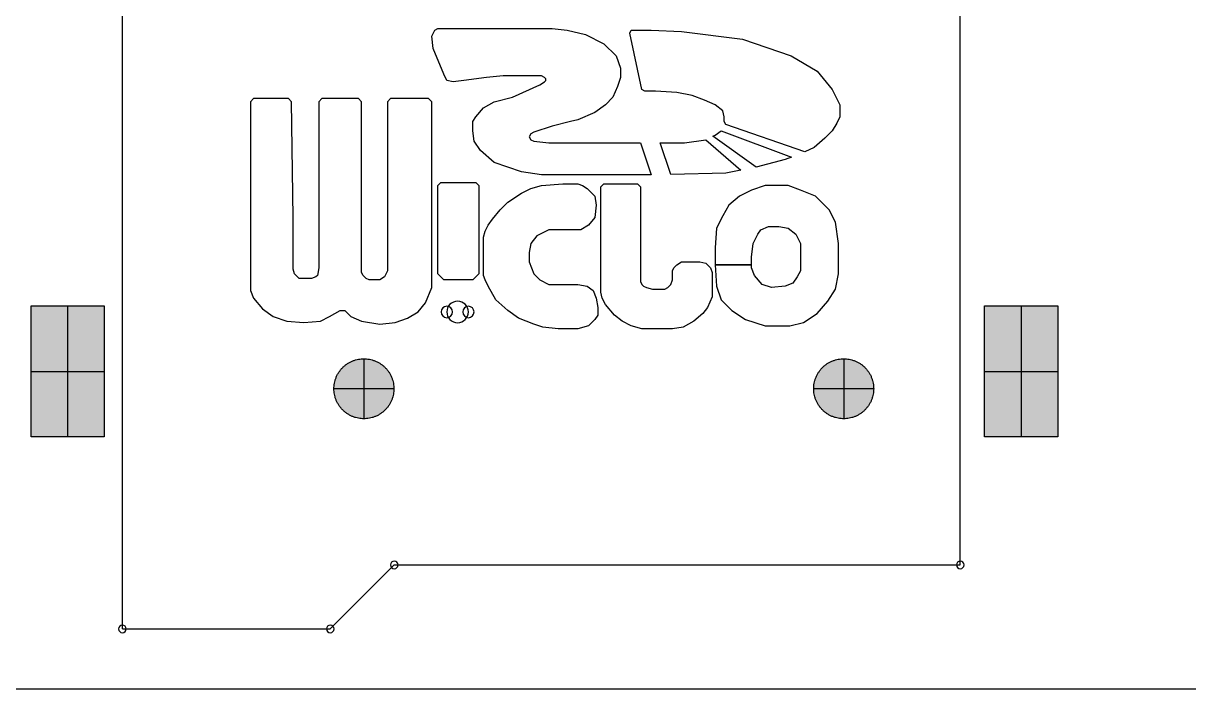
# Model space of a CAD drawing. Header units: millimetres. Extents: x -0.1 to 90.1, y -0.1 to 60.1.
# Drawn here: x 29.62 to 49.05, y 0 to 11.09 of the extents above; entities that cross this region are included whole.
import ezdxf

# ---------------------------------------------------------------- set-up
doc = ezdxf.new("R2010")
doc.units = ezdxf.units.MM
doc.layers.get('0').update_dxf_attribs({"color": 18, "true_color": 0x000000})
for name, color, linetype, true_color in [('Bottom Overlay', 54, 'Continuous', 0x999900), ('Bottom Paste', 16, 'Continuous', 0x7f0000), ('Mechanical 1', 6, 'Continuous', 0xff00ff), ('Pad Holes', 156, 'Continuous', 0x003f7f)]:
    doc.layers.add(name, color=color, linetype=linetype, true_color=true_color)

# ---------------------------------------------------------------- blocks, each defined once
blk = doc.blocks.new('SD_CARD_TF_B_411')
at = {"layer": 'Bottom Paste', "true_color": 0x7f0000}
for points in [[(-5.131, -11.303), (-6.35, -11.303), (-6.35, -9.119), (-5.131, -9.119)], [(10.77, -11.303), (9.55, -11.303), (9.55, -9.119), (10.77, -9.119)]]:
    blk.add_hatch(color=16, dxfattribs=at).paths.add_polyline_path(points, flags=0)
at = {"layer": 'Pad Holes', "true_color": 0x000000}
for points in [[(-0.3, -10.5), (-0.3, -10.483), (-0.301, -10.465), (-0.303, -10.448), (-0.305, -10.431), (-0.308, -10.414), (-0.311, -10.397), (-0.315, -10.38), (-0.319, -10.363), (-0.324, -10.346), (-0.33, -10.33), (-0.336, -10.314), (-0.343, -10.298), (-0.35, -10.282), (-0.358, -10.266), (-0.366, -10.251), (-0.375, -10.236), (-0.385, -10.222), (-0.394, -10.208), (-0.405, -10.194), (-0.416, -10.18), (-0.427, -10.167), (-0.439, -10.154), (-0.451, -10.142), (-0.464, -10.13), (-0.477, -10.119), (-0.49, -10.108), (-0.504, -10.097), (-0.518, -10.087), (-0.533, -10.077), (-0.547, -10.068), (-0.563, -10.06), (-0.578, -10.052), (-0.594, -10.045), (-0.61, -10.038), (-0.626, -10.031), (-0.642, -10.026), (-0.659, -10.02), (-0.675, -10.016), (-0.692, -10.012), (-0.709, -10.008), (-0.726, -10.005), (-0.744, -10.003), (-0.761, -10.002), (-0.778, -10), (-0.796, -10), (-0.813, -10), (-0.83, -10.001), (-0.848, -10.002), (-0.865, -10.004), (-0.882, -10.007), (-0.899, -10.01), (-0.916, -10.014), (-0.933, -10.018), (-0.95, -10.023), (-0.966, -10.028), (-0.982, -10.034), (-0.998, -10.041), (-1.014, -10.048), (-1.03, -10.056), (-1.045, -10.064), (-1.06, -10.073), (-1.075, -10.082), (-1.089, -10.092), (-1.103, -10.102), (-1.117, -10.113), (-1.13, -10.124), (-1.143, -10.136), (-1.155, -10.148), (-1.167, -10.161), (-1.179, -10.173), (-1.19, -10.187), (-1.2, -10.201), (-1.211, -10.215), (-1.22, -10.229), (-1.229, -10.244), (-1.238, -10.259), (-1.246, -10.274), (-1.254, -10.29), (-1.261, -10.306), (-1.267, -10.322), (-1.273, -10.338), (-1.278, -10.355), (-1.283, -10.371), (-1.287, -10.388), (-1.291, -10.405), (-1.294, -10.422), (-1.296, -10.439), (-1.298, -10.457), (-1.299, -10.474), (-1.3, -10.491), (-1.3, -10.509), (-1.299, -10.526), (-1.298, -10.543), (-1.296, -10.561), (-1.294, -10.578), (-1.291, -10.595), (-1.287, -10.612), (-1.283, -10.629), (-1.278, -10.645), (-1.273, -10.662), (-1.267, -10.678), (-1.261, -10.694), (-1.254, -10.71), (-1.246, -10.726), (-1.238, -10.741), (-1.229, -10.756), (-1.22, -10.771), (-1.211, -10.785), (-1.2, -10.799), (-1.19, -10.813), (-1.179, -10.827), (-1.167, -10.839), (-1.155, -10.852), (-1.143, -10.864), (-1.13, -10.876), (-1.117, -10.887), (-1.103, -10.898), (-1.089, -10.908), (-1.075, -10.918), (-1.06, -10.927), (-1.045, -10.936), (-1.03, -10.944), (-1.014, -10.952), (-0.998, -10.959), (-0.982, -10.966), (-0.966, -10.972), (-0.95, -10.977), (-0.933, -10.982), (-0.916, -10.986), (-0.899, -10.99), (-0.882, -10.993), (-0.865, -10.996), (-0.848, -10.998), (-0.83, -10.999), (-0.813, -11), (-0.796, -11), (-0.778, -11), (-0.761, -10.998), (-0.744, -10.997), (-0.726, -10.995), (-0.709, -10.992), (-0.692, -10.988), (-0.675, -10.984), (-0.659, -10.98), (-0.642, -10.974), (-0.626, -10.969), (-0.61, -10.962), (-0.594, -10.955), (-0.578, -10.948), (-0.563, -10.94), (-0.547, -10.932), (-0.533, -10.923), (-0.518, -10.913), (-0.504, -10.903), (-0.49, -10.892), (-0.477, -10.881), (-0.464, -10.87), (-0.451, -10.858), (-0.439, -10.846), (-0.427, -10.833), (-0.416, -10.82), (-0.405, -10.806), (-0.394, -10.792), (-0.385, -10.778), (-0.375, -10.764), (-0.366, -10.749), (-0.358, -10.734), (-0.35, -10.718), (-0.343, -10.702), (-0.336, -10.686), (-0.33, -10.67), (-0.324, -10.654), (-0.319, -10.637), (-0.315, -10.62), (-0.311, -10.603), (-0.308, -10.586), (-0.305, -10.569), (-0.303, -10.552), (-0.301, -10.535), (-0.3, -10.517)], [(7.7, -10.5), (7.7, -10.483), (7.699, -10.465), (7.697, -10.448), (7.695, -10.431), (7.693, -10.414), (7.689, -10.397), (7.685, -10.38), (7.681, -10.363), (7.676, -10.346), (7.67, -10.33), (7.664, -10.314), (7.657, -10.298), (7.65, -10.282), (7.642, -10.266), (7.634, -10.251), (7.625, -10.236), (7.615, -10.222), (7.606, -10.208), (7.595, -10.194), (7.584, -10.18), (7.573, -10.167), (7.561, -10.154), (7.549, -10.142), (7.536, -10.13), (7.523, -10.119), (7.51, -10.108), (7.496, -10.097), (7.482, -10.087), (7.467, -10.077), (7.453, -10.068), (7.437, -10.06), (7.422, -10.052), (7.406, -10.045), (7.39, -10.038), (7.374, -10.031), (7.358, -10.026), (7.341, -10.02), (7.325, -10.016), (7.308, -10.012), (7.291, -10.008), (7.274, -10.005), (7.256, -10.003), (7.239, -10.002), (7.222, -10), (7.204, -10), (7.187, -10), (7.17, -10.001), (7.152, -10.002), (7.135, -10.004), (7.118, -10.007), (7.101, -10.01), (7.084, -10.014), (7.067, -10.018), (7.05, -10.023), (7.034, -10.028), (7.018, -10.034), (7.002, -10.041), (6.986, -10.048), (6.97, -10.056), (6.955, -10.064), (6.94, -10.073), (6.925, -10.082), (6.911, -10.092), (6.897, -10.102), (6.883, -10.113), (6.87, -10.124), (6.857, -10.136), (6.845, -10.148), (6.833, -10.161), (6.821, -10.173), (6.81, -10.187), (6.8, -10.201), (6.789, -10.215), (6.78, -10.229), (6.771, -10.244), (6.762, -10.259), (6.754, -10.274), (6.746, -10.29), (6.739, -10.306), (6.733, -10.322), (6.727, -10.338), (6.722, -10.355), (6.717, -10.371), (6.713, -10.388), (6.709, -10.405), (6.706, -10.422), (6.704, -10.439), (6.702, -10.457), (6.701, -10.474), (6.7, -10.491), (6.7, -10.509), (6.701, -10.526), (6.702, -10.543), (6.704, -10.561), (6.706, -10.578), (6.709, -10.595), (6.713, -10.612), (6.717, -10.629), (6.722, -10.645), (6.727, -10.662), (6.733, -10.678), (6.739, -10.694), (6.746, -10.71), (6.754, -10.726), (6.762, -10.741), (6.771, -10.756), (6.78, -10.771), (6.789, -10.785), (6.8, -10.799), (6.81, -10.813), (6.821, -10.827), (6.833, -10.839), (6.845, -10.852), (6.857, -10.864), (6.87, -10.876), (6.883, -10.887), (6.897, -10.898), (6.911, -10.908), (6.925, -10.918), (6.94, -10.927), (6.955, -10.936), (6.97, -10.944), (6.986, -10.952), (7.002, -10.959), (7.018, -10.966), (7.034, -10.972), (7.05, -10.977), (7.067, -10.982), (7.084, -10.986), (7.101, -10.99), (7.118, -10.993), (7.135, -10.996), (7.152, -10.998), (7.17, -10.999), (7.187, -11), (7.204, -11), (7.222, -11), (7.239, -10.998), (7.256, -10.997), (7.274, -10.995), (7.291, -10.992), (7.308, -10.988), (7.325, -10.984), (7.341, -10.98), (7.358, -10.974), (7.374, -10.969), (7.39, -10.962), (7.406, -10.955), (7.422, -10.948), (7.437, -10.94), (7.453, -10.932), (7.467, -10.923), (7.482, -10.913), (7.496, -10.903), (7.51, -10.892), (7.523, -10.881), (7.536, -10.87), (7.549, -10.858), (7.561, -10.846), (7.573, -10.833), (7.584, -10.82), (7.595, -10.806), (7.606, -10.792), (7.615, -10.778), (7.625, -10.764), (7.634, -10.749), (7.642, -10.734), (7.65, -10.718), (7.657, -10.702), (7.664, -10.686), (7.67, -10.67), (7.676, -10.654), (7.681, -10.637), (7.685, -10.62), (7.689, -10.603), (7.693, -10.586), (7.695, -10.569), (7.697, -10.552), (7.699, -10.535), (7.7, -10.517)]]:
    blk.add_hatch(color=18, dxfattribs=at).paths.add_polyline_path(points, flags=0)
at = {"layer": 'Bottom Overlay'}
for p, q in [((0.33, -4.623), (0.381, -4.521)), ((0.356, -4.826), (0.33, -4.623)), ((0.381, -4.521), (0.432, -4.496)), ((0.432, -4.496), (2.337, -4.496)), ((2.337, -4.496), (2.591, -4.521)), ((2.591, -4.521), (2.896, -4.597)), ((2.896, -4.597), (3.2, -4.75)), ((3.632, -4.572), (3.658, -4.521)), ((3.835, -5.512), (3.632, -4.572)), ((3.658, -4.521), (3.988, -4.521)), ((3.988, -4.521), (4.496, -4.547)), ((4.496, -4.547), (5.512, -4.674)), ((0.533, -5.258), (0.356, -4.826)), ((3.2, -4.75), (3.404, -4.953)), ((5.512, -4.674), (6.325, -4.953)), ((3.404, -4.953), (3.48, -5.156)), ((6.325, -4.953), (6.756, -5.207)), ((3.48, -5.156), (3.48, -5.309)), ((6.756, -5.207), (7.01, -5.512)), ((0.584, -5.359), (0.533, -5.258)), ((0.686, -5.385), (0.584, -5.359)), ((0.864, -5.359), (0.686, -5.385)), ((1.245, -5.309), (0.864, -5.359)), ((1.524, -5.283), (1.245, -5.309)), ((2.159, -5.283), (1.524, -5.283)), ((1.676, -5.639), (2.134, -5.436)), ((2.134, -5.436), (2.21, -5.385)), ((2.21, -5.309), (2.159, -5.283)), ((2.235, -5.334), (2.21, -5.309)), ((2.21, -5.385), (2.235, -5.359)), ((2.235, -5.359), (2.235, -5.334)), ((3.48, -5.309), (3.429, -5.461)), ((3.429, -5.461), (3.353, -5.639)), ((3.886, -5.537), (3.835, -5.512)), ((4.064, -5.537), (3.886, -5.537)), ((4.42, -5.563), (4.064, -5.537)), ((4.674, -5.613), (4.42, -5.563)), ((4.877, -5.69), (4.674, -5.613)), ((7.01, -5.512), (7.137, -5.766)), ((-2.642, -5.664), (-2.692, -5.715)), ((-2.692, -5.715), (-2.692, -8.865)), ((-2.057, -5.664), (-2.642, -5.664)), ((-2.006, -5.716), (-2.057, -5.664)), ((-1.981, -7.645), (-2.006, -5.716)), ((-1.499, -5.664), (-1.549, -5.715)), ((-1.549, -5.715), (-1.549, -8.484)), ((-0.889, -5.664), (-1.499, -5.664)), ((-0.838, -5.715), (-0.889, -5.664)), ((-0.838, -8.56), (-0.838, -5.715)), ((-0.356, -5.664), (-0.406, -5.715)), ((-0.406, -5.715), (-0.406, -8.534)), ((0.279, -5.664), (-0.356, -5.664)), ((0.33, -5.715), (0.279, -5.664)), ((0.33, -8.814), (0.33, -5.715)), ((1.067, -5.969), (1.194, -5.817)), ((1.194, -5.817), (1.372, -5.715)), ((1.372, -5.715), (1.676, -5.639)), ((3.226, -5.766), (3.048, -5.893)), ((3.353, -5.639), (3.226, -5.766)), ((5.055, -5.766), (4.877, -5.69)), ((5.182, -5.867), (5.055, -5.766)), ((7.137, -5.766), (7.137, -5.969)), ((1.016, -6.045), (1.067, -5.969)), ((2.769, -6.02), (2.642, -6.045)), ((3.048, -5.893), (2.769, -6.02)), ((5.207, -5.969), (5.182, -5.867)), ((5.207, -6.045), (5.207, -5.969)), ((7.137, -5.969), (7.087, -6.071)), ((1.016, -6.198), (1.016, -6.045)), ((1.041, -6.375), (1.016, -6.198)), ((2.337, -6.121), (2.032, -6.223)), ((2.642, -6.045), (2.337, -6.121)), ((5.055, -6.274), (5.156, -6.198)), ((5.156, -6.198), (6.328, -6.64)), ((5.232, -6.096), (5.207, -6.045)), ((6.553, -6.553), (5.232, -6.096)), ((7.01, -6.198), (6.883, -6.325)), ((7.087, -6.071), (7.01, -6.198)), ((1.143, -6.528), (1.041, -6.375)), ((1.981, -6.248), (1.956, -6.299)), ((1.956, -6.299), (1.981, -6.35)), ((2.032, -6.223), (1.981, -6.248)), ((1.981, -6.35), (2.032, -6.375)), ((2.032, -6.375), (2.286, -6.401)), ((2.286, -6.401), (3.811, -6.401)), ((3.811, -6.401), (3.988, -6.934)), ((4.141, -6.401), (4.547, -6.401)), ((4.316, -6.927), (4.141, -6.401)), ((4.547, -6.401), (4.902, -6.35)), ((4.902, -6.35), (5.486, -6.858)), ((5.019, -6.292), (5.055, -6.274)), ((5.74, -6.807), (5.019, -6.292)), ((6.883, -6.325), (6.706, -6.477)), ((1.372, -6.731), (1.143, -6.528)), ((6.706, -6.477), (6.553, -6.553)), ((1.829, -6.883), (1.372, -6.731)), ((6.223, -6.68), (5.74, -6.807)), ((6.328, -6.64), (6.223, -6.68)), ((2.159, -6.934), (1.829, -6.883)), ((3.988, -6.934), (2.159, -6.934)), ((5.232, -6.909), (4.316, -6.927)), ((5.486, -6.858), (5.232, -6.909)), ((0.432, -7.112), (0.483, -7.061)), ((0.432, -8.585), (0.432, -7.112)), ((0.483, -7.061), (1.067, -7.061)), ((1.067, -7.061), (1.118, -7.112)), ((1.118, -7.112), (1.118, -8.585)), ((1.829, -7.239), (1.981, -7.163)), ((1.981, -7.163), (2.159, -7.112)), ((2.159, -7.112), (2.515, -7.087)), ((2.515, -7.087), (2.769, -7.087)), ((2.769, -7.087), (2.845, -7.112)), ((2.845, -7.112), (2.921, -7.163)), ((2.921, -7.163), (3.048, -7.29)), ((3.15, -7.137), (3.2, -7.087)), ((3.15, -8.89), (3.15, -7.137)), ((3.2, -7.087), (3.759, -7.087)), ((3.759, -7.087), (3.81, -7.137)), ((3.81, -7.137), (3.81, -8.712)), ((5.664, -7.188), (5.461, -7.29)), ((5.893, -7.112), (5.664, -7.188)), ((6.274, -7.112), (5.893, -7.112)), ((6.477, -7.188), (6.274, -7.112)), ((6.731, -7.29), (6.477, -7.188)), ((1.6, -7.391), (1.829, -7.239)), ((3.048, -7.29), (3.073, -7.442)), ((5.461, -7.29), (5.283, -7.442)), ((6.96, -7.518), (6.731, -7.29)), ((1.346, -7.671), (1.473, -7.518)), ((1.473, -7.518), (1.6, -7.391)), ((3.073, -7.442), (3.048, -7.645)), ((5.283, -7.442), (5.182, -7.62)), ((7.061, -7.722), (6.96, -7.518)), ((-1.981, -8.509), (-1.981, -7.645)), ((1.219, -7.874), (1.27, -7.772)), ((1.27, -7.772), (1.346, -7.671)), ((2.946, -7.772), (2.819, -7.849)), ((3.048, -7.645), (2.946, -7.772)), ((5.182, -7.62), (5.08, -7.823)), ((7.112, -8.077), (7.061, -7.722)), ((1.194, -7.976), (1.219, -7.874)), ((2.083, -7.95), (1.981, -8.077)), ((2.286, -7.849), (2.083, -7.95)), ((2.819, -7.849), (2.286, -7.849)), ((5.08, -7.823), (5.055, -8.153)), ((5.69, -8.077), (5.766, -7.925)), ((5.766, -7.925), (5.817, -7.849)), ((5.817, -7.849), (5.944, -7.798)), ((5.944, -7.798), (6.121, -7.798)), ((6.121, -7.798), (6.274, -7.823)), ((6.274, -7.823), (6.401, -7.925)), ((6.401, -7.925), (6.477, -8.077)), ((1.194, -8.611), (1.194, -7.976)), ((1.981, -8.077), (1.956, -8.23)), ((5.055, -8.153), (5.055, -8.433)), ((5.664, -8.306), (5.69, -8.077)), ((6.477, -8.077), (6.477, -8.534)), ((7.112, -8.585), (7.112, -8.077)), ((1.956, -8.23), (1.956, -8.382)), ((5.664, -8.433), (5.664, -8.306)), ((-1.956, -8.585), (-1.981, -8.509)), ((-1.549, -8.484), (-1.575, -8.611)), ((-0.406, -8.534), (-0.457, -8.636)), ((1.956, -8.382), (2.032, -8.585)), ((4.343, -8.534), (4.369, -8.484)), ((4.343, -8.687), (4.343, -8.534)), ((4.369, -8.484), (4.42, -8.433)), ((4.42, -8.433), (4.496, -8.382)), ((4.496, -8.382), (4.801, -8.382)), ((4.801, -8.382), (4.902, -8.407)), ((4.902, -8.407), (4.978, -8.484)), ((4.978, -8.484), (5.004, -8.56)), ((5.664, -8.433), (5.055, -8.433)), ((5.055, -8.433), (5.08, -8.788)), ((5.055, -8.433), (5.664, -8.433)), ((5.664, -8.484), (5.664, -8.433)), ((5.715, -8.611), (5.664, -8.484)), ((6.477, -8.534), (6.426, -8.636)), ((-1.88, -8.661), (-1.956, -8.585)), ((-1.676, -8.661), (-1.88, -8.661)), ((-1.6, -8.636), (-1.676, -8.661)), ((-1.575, -8.611), (-1.6, -8.636)), ((-0.813, -8.611), (-0.838, -8.56)), ((-0.762, -8.661), (-0.813, -8.611)), ((-0.711, -8.687), (-0.762, -8.661)), ((-0.533, -8.687), (-0.711, -8.687)), ((-0.457, -8.636), (-0.533, -8.687)), ((0.533, -8.687), (0.432, -8.585)), ((1.016, -8.687), (0.533, -8.687)), ((1.118, -8.585), (1.016, -8.687)), ((1.219, -8.687), (1.194, -8.611)), ((1.27, -8.788), (1.219, -8.687)), ((2.032, -8.585), (2.134, -8.687)), ((2.134, -8.687), (2.286, -8.763)), ((3.81, -8.712), (3.835, -8.763)), ((4.318, -8.763), (4.343, -8.687)), ((5.004, -8.56), (5.004, -8.966)), ((5.842, -8.763), (5.715, -8.611)), ((6.35, -8.738), (6.223, -8.788)), ((6.426, -8.636), (6.35, -8.738)), ((7.061, -8.839), (7.112, -8.585)), ((-2.692, -8.865), (-2.642, -8.992)), ((0.229, -9.068), (0.33, -8.814)), ((1.397, -9.017), (1.27, -8.788)), ((2.286, -8.763), (2.769, -8.763)), ((2.769, -8.763), (2.921, -8.788)), ((2.921, -8.788), (3.023, -8.865)), ((3.023, -8.865), (3.073, -8.992)), ((3.175, -8.992), (3.15, -8.89)), ((3.835, -8.763), (3.861, -8.788)), ((3.861, -8.788), (3.912, -8.814)), ((3.912, -8.814), (4.013, -8.839)), ((4.013, -8.839), (4.216, -8.839)), ((4.216, -8.839), (4.267, -8.814)), ((4.267, -8.814), (4.318, -8.763)), ((5.08, -8.788), (5.156, -9.017)), ((5.994, -8.814), (5.842, -8.763)), ((6.223, -8.788), (5.994, -8.814)), ((6.934, -9.042), (7.061, -8.839)), ((-2.642, -8.992), (-2.489, -9.169)), ((0.102, -9.22), (0.229, -9.068)), ((1.6, -9.195), (1.397, -9.017)), ((3.073, -8.992), (3.099, -9.144)), ((3.226, -9.093), (3.175, -8.992)), ((3.378, -9.271), (3.226, -9.093)), ((5.004, -8.966), (4.928, -9.144)), ((5.156, -9.017), (5.334, -9.195)), ((6.756, -9.246), (6.934, -9.042)), ((-2.489, -9.169), (-2.311, -9.296)), ((-2.311, -9.296), (-2.083, -9.373)), ((-1.524, -9.373), (-1.372, -9.296)), ((-1.372, -9.296), (-1.194, -9.195)), ((-1.194, -9.195), (-1.118, -9.195)), ((-1.118, -9.195), (-1.016, -9.296)), ((-1.016, -9.296), (-0.838, -9.373)), ((-0.279, -9.398), (-0.076, -9.322)), ((-0.076, -9.322), (0.102, -9.22)), ((1.778, -9.322), (1.6, -9.195)), ((2.032, -9.423), (1.778, -9.322)), ((3.099, -9.271), (3.048, -9.347)), ((3.099, -9.144), (3.099, -9.271)), ((3.505, -9.373), (3.378, -9.271)), ((4.851, -9.246), (4.699, -9.373)), ((4.928, -9.144), (4.851, -9.246)), ((5.334, -9.195), (5.563, -9.347)), ((6.528, -9.398), (6.756, -9.246)), ((-2.083, -9.373), (-1.803, -9.398)), ((-1.803, -9.398), (-1.524, -9.373)), ((-0.838, -9.373), (-0.533, -9.423)), ((-0.533, -9.423), (-0.279, -9.398)), ((2.184, -9.474), (2.032, -9.423)), ((2.438, -9.5), (2.184, -9.474)), ((2.769, -9.5), (2.438, -9.5)), ((2.946, -9.449), (2.769, -9.5)), ((3.048, -9.347), (2.946, -9.449)), ((3.658, -9.449), (3.505, -9.373)), ((3.835, -9.5), (3.658, -9.449)), ((4.343, -9.5), (3.835, -9.5)), ((4.521, -9.474), (4.343, -9.5)), ((4.699, -9.373), (4.521, -9.474)), ((5.563, -9.347), (5.893, -9.449)), ((5.893, -9.449), (6.299, -9.449)), ((6.299, -9.449), (6.528, -9.398))]:
    blk.add_line(p, q, dxfattribs=at)
for points in [[(9.144, -13.437), (9.144, -1.143)], [(-4.826, -14.503), (-4.826, -1.651)], [(-1.361, -14.503), (-0.295, -13.437)], [(-0.295, -13.437), (9.144, -13.437)], [(-4.826, -14.503), (-1.361, -14.503)]]:
    blk.add_lwpolyline(points, dxfattribs=at)
for centre, radius, start, end in [((0.582, -9.22), 0.0953, 0, 180), ((0.762, -9.22), 0.18, 0, 180), ((0.942, -9.22), 0.0953, 0, 180), ((0.582, -9.22), 0.0953, 180, 0), ((0.762, -9.22), 0.18, 180, 0), ((0.942, -9.22), 0.0953, 180, 0), ((-0.295, -13.437), 0.0635, 0, 180), ((-0.295, -13.437), 0.0635, 0, 180), ((9.144, -13.437), 0.0635, 0, 180), ((9.144, -13.437), 0.0635, 0, 180), ((-0.295, -13.437), 0.0635, 180, 0), ((-0.295, -13.437), 0.0635, 180, 0), ((9.144, -13.437), 0.0635, 180, 0), ((9.144, -13.437), 0.0635, 180, 0), ((-4.826, -14.503), 0.0635, 0, 180), ((-4.826, -14.503), 0.0635, 0, 180), ((-4.826, -14.503), 0.0635, 180, 0), ((-4.826, -14.503), 0.0635, 180, 0), ((-1.361, -14.503), 0.0635, 0, 180), ((-1.361, -14.503), 0.0635, 0, 180), ((-1.361, -14.503), 0.0635, 180, 0), ((-1.361, -14.503), 0.0635, 180, 0)]:
    blk.add_arc(centre, radius, start, end, dxfattribs=at)
at = {"layer": 'Bottom Paste', "color": 16, "true_color": 0x7f0000}
for p, q in [((-5.74, -9.119), (-5.74, -11.303)), ((10.16, -9.119), (10.16, -11.303)), ((-6.35, -10.211), (-5.131, -10.211)), ((9.55, -10.211), (10.77, -10.211))]:
    blk.add_line(p, q, dxfattribs=at)
for points in [[(-6.35, -11.303), (-6.35, -10.211), (-6.35, -9.119)], [(-6.35, -9.119), (-5.74, -9.119), (-5.131, -9.119)], [(-5.131, -9.119), (-5.131, -10.211), (-5.131, -11.303)], [(9.55, -11.303), (9.55, -10.211), (9.55, -9.119)], [(9.55, -9.119), (10.16, -9.119), (10.77, -9.119)], [(10.77, -9.119), (10.77, -10.211), (10.77, -11.303)], [(-5.131, -11.303), (-5.74, -11.303), (-6.35, -11.303)], [(10.77, -11.303), (10.16, -11.303), (9.55, -11.303)]]:
    blk.add_open_spline(points, degree=2, dxfattribs=at)
at = {"layer": 'Pad Holes', "color": 18, "true_color": 0x000000}
for p, q in [((-0.8, -10), (-0.8, -11)), ((7.2, -10), (7.2, -11)), ((-0.3, -10.5), (-1.3, -10.5)), ((7.7, -10.5), (6.7, -10.5))]:
    blk.add_line(p, q, dxfattribs=at)
for points in [[(-0.3, -10.5), (-0.3, -10), (-0.8, -10), (-1.3, -10), (-1.3, -10.5), (-1.3, -11), (-0.8, -11), (-0.3, -11), (-0.3, -10.5)], [(7.7, -10.5), (7.7, -10), (7.2, -10), (6.7, -10), (6.7, -10.5), (6.7, -11), (7.2, -11), (7.7, -11), (7.7, -10.5)]]:
    blk.add_rational_spline(points, [1, 0.707106781187, 1, 0.707106781187, 1, 0.707106781187, 1, 0.707106781187, 1], degree=2, knots=[0, 0, 0, 0.785397, 0.785397, 1.570793, 1.570793, 2.35619, 2.35619, 3.141586, 3.141586, 3.141586], dxfattribs=at)

msp = doc.modelspace()

# ---------------------------------------------------------------- linework, layer by layer
at = {"layer": 'Mechanical 1'}
msp.add_lwpolyline([(1, 0), (89, 0)], dxfattribs=at)

# ---------------------------------------------------------------- block references
msp.add_blockref('SD_CARD_TF_B_411', (36.1, 15.5))

doc.saveas('drawing.dxf')
